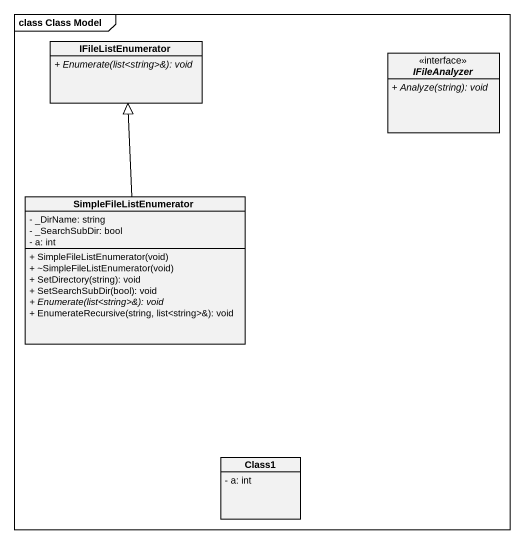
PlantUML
@startuml
mainframe class Class Model
hide circle
hide empty members
skinparam classAttributeIconSize 0
class IFileListEnumerator {
  {abstract} + Enumerate(list<string>&): void
}
interface IFileAnalyzer <<interface>> {
  {abstract} + Analyze(string): void
}
class SimpleFileListEnumerator {
  - _DirName: string
  - _SearchSubDir: bool
  - a: int
  + SimpleFileListEnumerator(void)
  + ~SimpleFileListEnumerator(void)
  + SetDirectory(string): void
  + SetSearchSubDir(bool): void
  {abstract} + Enumerate(list<string>&): void
  + EnumerateRecursive(string, list<string>&): void
}
class Class1 {
  - a: int
}
SimpleFileListEnumerator -up-|> IFileListEnumerator
@enduml
